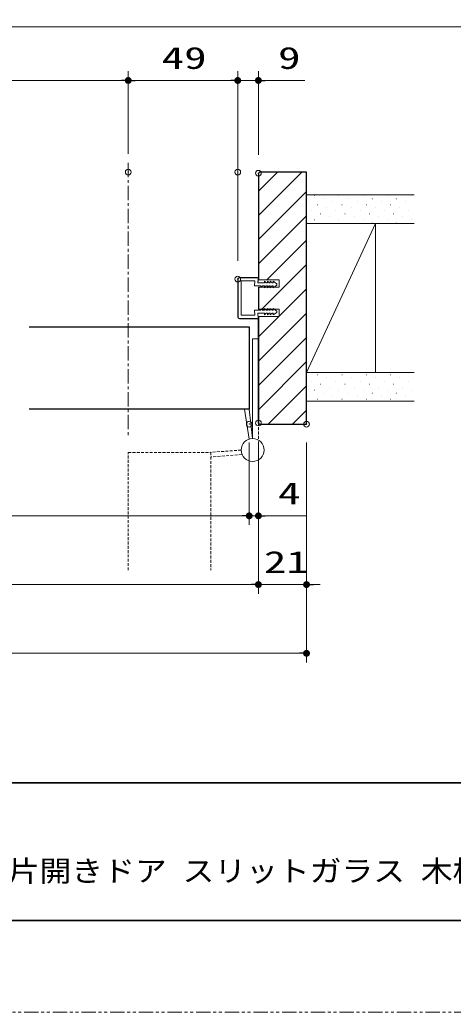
# Model space of a CAD drawing. Units: millimetres, scale not verified. Extents: x -1306 to 1306, y -607 to 607.
# Drawn here: x -571 to -382.1, y -594 to -161 of the extents above; entities that cross this region are included whole.
import ezdxf
from ezdxf.enums import TextEntityAlignment as Align

# ---------------------------------------------------------------- set-up
doc = ezdxf.new("R2010")
doc.units = ezdxf.units.MM
doc.header["$LTSCALE"] = 5
doc.header["$PDMODE"] = 32
doc.header["$PDSIZE"] = 2.5
for name, pattern in [('USER1', [2.5, 1.25, -0.25, 0.25, -0.25, 0.25, -0.25]), ('USER2', [0.375, 0.25, -0.125]), ('USER3', [2, 1.25, -0.25, 0.25, -0.25])]:
    doc.linetypes.add(name, pattern=pattern)
for name, color, linetype, lineweight in [('0-1_線(黄)', 2, 'Continuous', 15), ('0-3_陰線', 4, 'USER1', 9), ('0-C_中心線', 3, 'USER3', 9), ('0-D_線(白)', 7, 'Continuous', 30), ('1-0_線(水)', 4, 'Continuous', 9), ('1-1_寸法線', 3, 'Continuous', 13), ('1-2_ハッチング', 6, 'Continuous', 9), ('1-4_DEFPOINTS', 7, 'Continuous', 5), ('1-5_点線(黄)', 2, 'USER2', 15), ('1-6_0', 3, 'Continuous', 25), ('1-7_図面枠', 7, 'Continuous', 35)]:
    doc.layers.add(name, color=color, linetype=linetype, lineweight=lineweight)
doc.styles.add('ＭＳ ゴシック', font='')
doc.styles.get('ＭＳ ゴシック').set_extended_font_data('MS Gothic')

# ---------------------------------------------------------------- blocks, each defined once
blk = doc.blocks.new('_DOT')
at = {"layer": '1-6_0'}
blk.add_line((-2.5, 0), (-5, 0), dxfattribs=at)
for points in [[(0, 0), (-2.5, 0), (-2.48, 0.313)], [(0, 0), (-2.48, -0.313), (-2.5, 0)], [(0, 0), (-2.48, 0.313), (-2.421, 0.622)], [(0, 0), (-2.421, -0.622), (-2.48, -0.313)], [(0, 0), (-2.421, 0.622), (-2.324, 0.92)], [(0, 0), (-2.324, -0.92), (-2.421, -0.622)], [(0, 0), (-2.324, 0.92), (-2.191, 1.204)], [(0, 0), (-2.191, -1.204), (-2.324, -0.92)], [(0, 0), (-2.191, 1.204), (-2.023, 1.469)], [(0, 0), (-2.023, -1.469), (-2.191, -1.204)], [(0, 0), (-2.023, 1.469), (-1.822, 1.711)], [(0, 0), (-1.822, -1.711), (-2.023, -1.469)], [(0, 0), (-1.822, 1.711), (-1.594, 1.926)], [(0, 0), (-1.594, -1.926), (-1.822, -1.711)], [(0, 0), (-1.594, 1.926), (-1.34, 2.111)], [(0, 0), (-1.34, -2.111), (-1.594, -1.926)], [(0, 0), (-1.34, 2.111), (-1.064, 2.262)], [(0, 0), (-1.064, -2.262), (-1.34, -2.111)], [(0, 0), (-1.064, 2.262), (-0.773, 2.378)], [(0, 0), (-0.773, -2.378), (-1.064, -2.262)], [(0, 0), (-0.773, 2.378), (-0.468, 2.456)], [(0, 0), (-0.468, -2.456), (-0.773, -2.378)], [(0, 0), (-0.468, 2.456), (-0.157, 2.495)], [(0, 0), (-0.157, -2.495), (-0.468, -2.456)], [(0, 0), (-0.157, 2.495), (0.157, 2.495)], [(0, 0), (0.157, -2.495), (-0.157, -2.495)], [(0, 0), (0.157, 2.495), (0.468, 2.456)], [(0, 0), (0.468, 2.456), (0.773, 2.378)], [(0, 0), (0.773, 2.378), (1.064, 2.262)], [(0, 0), (1.064, 2.262), (1.34, 2.111)], [(0, 0), (1.34, 2.111), (1.594, 1.926)], [(0, 0), (1.594, 1.926), (1.822, 1.711)], [(0, 0), (1.822, 1.711), (2.023, 1.469)], [(0, 0), (2.023, 1.469), (2.191, 1.204)], [(0, 0), (2.191, 1.204), (2.324, 0.92)], [(0, 0), (2.324, 0.92), (2.421, 0.622)], [(0, 0), (2.421, 0.622), (2.48, 0.313)], [(0, 0), (2.48, 0.313), (2.5, 0)], [(0, 0), (0.468, -2.456), (0.157, -2.495)], [(0, 0), (0.773, -2.378), (0.468, -2.456)], [(0, 0), (1.064, -2.262), (0.773, -2.378)], [(0, 0), (1.34, -2.111), (1.064, -2.262)], [(0, 0), (1.594, -1.926), (1.34, -2.111)], [(0, 0), (1.822, -1.711), (1.594, -1.926)], [(0, 0), (2.023, -1.469), (1.822, -1.711)], [(0, 0), (2.191, -1.204), (2.023, -1.469)], [(0, 0), (2.324, -0.92), (2.191, -1.204)], [(0, 0), (2.421, -0.622), (2.324, -0.92)], [(0, 0), (2.48, -0.313), (2.421, -0.622)], [(0, 0), (2.5, 0), (2.48, -0.313)]]:
    blk.add_solid(points, dxfattribs=at)

msp = doc.modelspace()

# ---------------------------------------------------------------- linework, layer by layer
at = {"layer": '0-1_線(黄)'}
for p, q in [((-399.186, -237.423), (-446.042, -237.423)), ((-399.186, -249.923), (-446.042, -249.923)), ((-416.042, -249.923), (-446.042, -314.923)), ((-416.042, -249.923), (-416.042, -314.923)), ((-399.186, -314.923), (-446.042, -314.923)), ((-399.186, -327.423), (-446.042, -327.423))]:
    msp.add_line(p, q, dxfattribs=at)
at = {"layer": '0-3_陰線'}
msp.add_line((387.036, -594), (-1292.964, -594), dxfattribs=at)
at = {"layer": '0-C_中心線'}
msp.add_line((-523.792, -223.423), (-523.792, -342.756), dxfattribs=at)
at = {"layer": '0-D_線(白)'}
for p, q in [((-466.542, -227.423), (-467.042, -227.923)), ((-467.042, -227.923), (-467.042, -274.423)), ((-446.042, -227.423), (-466.542, -227.423)), ((-446.042, -337.423), (-446.042, -227.423)), ((-467.042, -277.623), (-467.042, -287.223)), ((-467.042, -336.923), (-467.042, -290.423)), ((-467.042, -290.423), (-467.042, -336.923)), ((-567.042, -294.923), (-471.042, -294.923)), ((-471.042, -294.923), (-471.042, -330.923)), ((-471.042, -330.923), (-567.042, -330.923)), ((-467.042, -336.923), (-466.542, -337.423)), ((-466.542, -337.423), (-446.042, -337.423))]:
    msp.add_line(p, q, dxfattribs=at)
at = {"layer": '1-0_線(水)'}
for p, q in [((-471.042, -343.953), (-473.063, -330.923)), ((-469.542, -343.723), (-471.042, -330.923))]:
    msp.add_line(p, q, dxfattribs=at)
msp.add_lwpolyline([(-467.042, -300.223), (-469.542, -300.223), (-469.542, -343.723)], dxfattribs=at)
msp.add_circle((-469.542, -348.723), 5, dxfattribs=at)
at = {"layer": '1-1_寸法線'}
for p, q in [((-523.792, -219.423), (-523.792, -183.446)), ((-523.792, -219.423), (-523.792, -183.446)), ((-476.042, -219.423), (-476.042, -183.446)), ((-476.042, -266.123), (-476.042, -183.446)), ((-467.042, -219.923), (-467.042, -183.446)), ((-793.042, -187.446), (-526.792, -187.446)), ((-520.792, -187.446), (-479.042, -187.446)), ((-479.042, -187.446), (-482.042, -187.446)), ((-476.042, -187.446), (-467.042, -187.446)), ((-464.042, -187.446), (-446.852, -187.446)), ((-476.042, -290.723), (-476.042, -274.123)), ((-475.892, -290.723), (-475.892, -274.123)), ((-467.342, -273.423), (-475.342, -273.423)), ((-467.342, -273.573), (-475.342, -273.573)), ((-468.591, -274.923), (-474.542, -274.923)), ((-468.753, -277.123), (-468.591, -274.923)), ((-467.348, -275.823), (-467.192, -273.729)), ((-464.431, -275.823), (-467.348, -275.823)), ((-467.101, -275.225), (-467.042, -273.735)), ((-467.042, -274.423), (-458.042, -274.423)), ((-464.431, -275.073), (-464.431, -275.823)), ((-463.631, -275.823), (-464.431, -275.073)), ((-463.131, -275.823), (-463.631, -275.823)), ((-463.131, -275.073), (-463.131, -275.823)), ((-462.331, -275.823), (-463.131, -275.073)), ((-461.831, -275.823), (-462.331, -275.823)), ((-461.031, -275.823), (-461.831, -275.073)), ((-461.831, -275.073), (-461.831, -275.823)), ((-460.531, -275.823), (-461.031, -275.823)), ((-460.531, -275.073), (-460.531, -275.823)), ((-459.042, -276.173), (-460.531, -275.073)), ((-459.042, -276.773), (-460.531, -277.873)), ((-459.042, -276.773), (-459.042, -276.173)), ((-458.042, -274.423), (-458.042, -277.623)), ((-466.034, -277.123), (-468.758, -277.123)), ((-458.042, -277.623), (-467.042, -277.623)), ((-466.034, -277.778), (-465.218, -277.123)), ((-466.034, -277.131), (-466.034, -277.778)), ((-464.431, -277.123), (-465.218, -277.123)), ((-464.431, -277.873), (-464.431, -277.123)), ((-463.631, -277.123), (-464.431, -277.873)), ((-463.131, -277.123), (-463.631, -277.123)), ((-463.131, -277.873), (-463.131, -277.123)), ((-462.331, -277.123), (-463.131, -277.873)), ((-461.831, -277.123), (-462.331, -277.123)), ((-461.831, -277.873), (-461.831, -277.123)), ((-461.031, -277.123), (-461.831, -277.873)), ((-460.531, -277.123), (-461.031, -277.123)), ((-460.531, -277.873), (-460.531, -277.123)), ((-466.034, -287.723), (-468.758, -287.723)), ((-468.758, -287.723), (-468.591, -289.923)), ((-467.348, -289.023), (-467.192, -291.117)), ((-464.431, -289.023), (-467.348, -289.023)), ((-466.034, -287.069), (-465.218, -287.723)), ((-466.034, -287.716), (-466.034, -287.069)), ((-464.431, -287.723), (-465.218, -287.723)), ((-464.431, -286.973), (-464.431, -287.723)), ((-463.631, -287.723), (-464.431, -286.973)), ((-464.431, -289.773), (-464.431, -289.023)), ((-463.631, -289.023), (-464.431, -289.773)), ((-463.131, -287.723), (-463.631, -287.723)), ((-463.131, -289.023), (-463.631, -289.023)), ((-463.131, -286.973), (-463.131, -287.723)), ((-462.331, -287.723), (-463.131, -286.973)), ((-463.131, -289.773), (-463.131, -289.023)), ((-462.331, -289.023), (-463.131, -289.773)), ((-461.831, -287.723), (-462.331, -287.723)), ((-461.831, -289.023), (-462.331, -289.023)), ((-461.831, -286.973), (-461.831, -287.723)), ((-461.031, -287.723), (-461.831, -286.973)), ((-461.031, -289.023), (-461.831, -289.773)), ((-461.831, -289.773), (-461.831, -289.023)), ((-460.531, -287.723), (-461.031, -287.723)), ((-460.531, -289.023), (-461.031, -289.023)), ((-460.531, -286.973), (-460.531, -287.723)), ((-459.042, -288.073), (-460.531, -286.973)), ((-459.042, -288.673), (-460.531, -289.773)), ((-460.531, -289.773), (-460.531, -289.023)), ((-459.042, -288.073), (-459.042, -288.673)), ((-467.342, -291.273), (-475.342, -291.273)), ((-467.342, -291.423), (-475.342, -291.423)), ((-467.101, -290.421), (-467.042, -291.111)), ((-471.042, -345.423), (-471.042, -381.423)), ((-471.042, -345.423), (-471.042, -381.423)), ((-467.042, -344.923), (-467.042, -411.423)), ((-467.042, -344.923), (-467.042, -411.423)), ((-467.042, -344.923), (-467.042, -381.423)), ((-446.042, -345.423), (-446.042, -411.423)), ((-446.042, -345.423), (-446.042, -441.423)), ((-798.042, -377.423), (-474.042, -377.423)), ((-474.042, -377.423), (-477.042, -377.423)), ((-471.042, -377.423), (-467.042, -377.423)), ((-464.042, -377.423), (-445.899, -377.423)), ((-802.042, -407.423), (-470.042, -407.423)), ((-470.042, -407.423), (-473.042, -407.423)), ((-467.042, -407.423), (-446.042, -407.423)), ((-443.042, -407.423), (-440.042, -407.423)), ((-823.042, -437.423), (-449.042, -437.423))]:
    msp.add_line(p, q, dxfattribs=at)
for points in [[(-351.119, -164), (-606.682, -164), (-682.755, -305.809)], [(-468.591, -289.923), (-474.542, -289.923), (-474.542, -274.923)], [(-467.042, -287.223), (-458.042, -287.223), (-458.042, -290.423), (-467.042, -290.423)]]:
    msp.add_lwpolyline(points, dxfattribs=at)
for centre, radius, start, end in [((-475.342, -274.123), 0.7, 90, 180), ((-475.342, -274.123), 0.55, 90, 180), ((-467.342, -273.723), 0.3, 357.72528, 90), ((-467.342, -273.723), 0.15, 357.72528, 90), ((-475.342, -290.723), 0.7, 180, 270), ((-475.342, -290.723), 0.55, 180, 270), ((-467.342, -291.123), 0.3, 270, 2.27472), ((-467.342, -291.123), 0.15, 270, 2.27472)]:
    msp.add_arc(centre, radius, start, end, dxfattribs=at)
at = {"layer": '1-2_ハッチング'}
for p, q in [((-467.042, -235.697), (-458.768, -227.423)), ((-467.042, -246.303), (-448.162, -227.423)), ((-467.042, -256.91), (-446.042, -235.91)), ((-442.547, -237.719), (-442.497, -237.719)), ((-431.941, -237.719), (-431.891, -237.719)), ((-421.334, -237.719), (-421.284, -237.719)), ((-410.728, -237.719), (-410.678, -237.719)), ((-400.121, -237.719), (-400.071, -237.719)), ((-445.199, -240.37), (-445.149, -240.37)), ((-441.222, -241.696), (-441.172, -241.696)), ((-438.57, -239.044), (-438.52, -239.044)), ((-434.592, -240.37), (-434.542, -240.37)), ((-430.615, -241.696), (-430.565, -241.696)), ((-427.963, -239.044), (-427.913, -239.044)), ((-423.986, -240.37), (-423.936, -240.37)), ((-420.008, -241.696), (-419.958, -241.696)), ((-417.357, -239.044), (-417.307, -239.044)), ((-413.379, -240.37), (-413.329, -240.37)), ((-409.402, -241.696), (-409.352, -241.696)), ((-406.75, -239.044), (-406.7, -239.044)), ((-402.773, -240.37), (-402.723, -240.37)), ((-467.042, -267.517), (-446.042, -246.517)), ((-443.873, -244.348), (-443.823, -244.348)), ((-439.896, -245.673), (-439.846, -245.673)), ((-437.244, -243.022), (-437.194, -243.022)), ((-433.267, -244.348), (-433.217, -244.348)), ((-429.289, -245.673), (-429.239, -245.673)), ((-426.637, -243.022), (-426.587, -243.022)), ((-422.66, -244.348), (-422.61, -244.348)), ((-418.682, -245.673), (-418.632, -245.673)), ((-416.031, -243.022), (-415.981, -243.022)), ((-412.053, -244.348), (-412.003, -244.348)), ((-408.076, -245.673), (-408.026, -245.673)), ((-405.424, -243.022), (-405.374, -243.022)), ((-401.447, -244.348), (-401.397, -244.348)), ((-442.547, -248.325), (-442.497, -248.325)), ((-438.57, -249.651), (-438.52, -249.651)), ((-435.918, -246.999), (-435.868, -246.999)), ((-431.941, -248.325), (-431.891, -248.325)), ((-427.963, -249.651), (-427.913, -249.651)), ((-425.312, -246.999), (-425.262, -246.999)), ((-421.334, -248.325), (-421.284, -248.325)), ((-417.357, -249.651), (-417.307, -249.651)), ((-414.705, -246.999), (-414.655, -246.999)), ((-410.728, -248.325), (-410.678, -248.325)), ((-406.75, -249.651), (-406.7, -249.651)), ((-404.098, -246.999), (-404.048, -246.999)), ((-400.121, -248.325), (-400.071, -248.325)), ((-463.342, -274.423), (-446.042, -257.123)), ((-465.535, -287.223), (-446.042, -267.73)), ((-467.042, -278.123), (-466.542, -277.623)), ((-458.042, -290.336), (-446.042, -278.336)), ((-467.042, -309.943), (-446.042, -288.943)), ((-467.042, -299.336), (-458.129, -290.423)), ((-467.042, -320.55), (-446.042, -299.55)), ((-467.042, -331.156), (-446.042, -310.156)), ((-441.222, -315.942), (-441.172, -315.942)), ((-430.615, -315.942), (-430.565, -315.942)), ((-420.008, -315.942), (-419.958, -315.942)), ((-409.402, -315.942), (-409.352, -315.942)), ((-443.873, -318.594), (-443.823, -318.594)), ((-439.896, -319.92), (-439.846, -319.92)), ((-437.244, -317.268), (-437.194, -317.268)), ((-433.267, -318.594), (-433.217, -318.594)), ((-429.289, -319.92), (-429.239, -319.92)), ((-426.637, -317.268), (-426.587, -317.268)), ((-422.66, -318.594), (-422.61, -318.594)), ((-418.682, -319.92), (-418.632, -319.92)), ((-416.031, -317.268), (-415.981, -317.268)), ((-412.053, -318.594), (-412.003, -318.594)), ((-408.076, -319.92), (-408.026, -319.92)), ((-405.424, -317.268), (-405.374, -317.268)), ((-401.447, -318.594), (-401.397, -318.594)), ((-462.702, -337.423), (-446.042, -320.763)), ((-442.547, -322.571), (-442.497, -322.571)), ((-438.57, -323.897), (-438.52, -323.897)), ((-435.918, -321.246), (-435.868, -321.246)), ((-431.941, -322.571), (-431.891, -322.571)), ((-427.963, -323.897), (-427.913, -323.897)), ((-425.312, -321.246), (-425.262, -321.246)), ((-421.334, -322.571), (-421.284, -322.571)), ((-417.357, -323.897), (-417.307, -323.897)), ((-414.705, -321.246), (-414.655, -321.246)), ((-410.728, -322.571), (-410.678, -322.571)), ((-406.75, -323.897), (-406.7, -323.897)), ((-404.098, -321.246), (-404.048, -321.246)), ((-400.121, -322.571), (-400.071, -322.571)), ((-445.199, -325.223), (-445.149, -325.223)), ((-441.222, -326.549), (-441.172, -326.549)), ((-434.592, -325.223), (-434.542, -325.223)), ((-430.615, -326.549), (-430.565, -326.549)), ((-423.986, -325.223), (-423.936, -325.223)), ((-420.008, -326.549), (-419.958, -326.549)), ((-413.379, -325.223), (-413.329, -325.223)), ((-409.402, -326.549), (-409.352, -326.549)), ((-402.773, -325.223), (-402.723, -325.223)), ((-452.096, -337.423), (-446.042, -331.37))]:
    msp.add_line(p, q, dxfattribs=at)
at = {"layer": '1-4_DEFPOINTS'}
for p in [(-523.792, -187.446), (-476.042, -187.446), (-523.792, -227.423), (-476.042, -227.423), (-467.042, -227.923), (-476.042, -274.123), (-471.042, -337.423), (-467.042, -336.923), (-446.042, -337.423), (-471.042, -377.423), (-467.042, -377.423), (-467.042, -407.423), (-446.042, -407.423), (-446.042, -437.423)]:
    msp.add_point(p, dxfattribs=at)
at = {"layer": '1-5_点線(黄)'}
for p, q in [((-467.042, -336.923), (-467.042, -344.393)), ((-523.792, -349.756), (-487.792, -349.756)), ((-523.792, -401.154), (-523.792, -349.756)), ((-474.542, -348.723), (-487.842, -349.723)), ((-474.256, -350.703), (-487.842, -351.744)), ((-487.792, -349.756), (-487.792, -401.154))]:
    msp.add_line(p, q, dxfattribs=at)
at = {"layer": '1-7_図面枠'}
msp.add_line((-1252.964, -494), (347.036, -494), dxfattribs=at)
msp.add_lwpolyline([(-1252.964, -554), (347.036, -554), (347.036, 554), (-1252.964, 554)], close=True, dxfattribs=at)

# ---------------------------------------------------------------- block references
at = {"layer": '1-1_寸法線', "xscale": 0.6, "yscale": 0.6}
for p in [(-523.792, -187.446), (-476.042, -187.446), (-476.042, -187.446), (-471.042, -377.423), (-471.042, -377.423), (-467.042, -407.423), (-467.042, -407.423), (-446.042, -437.423)]:
    msp.add_blockref('_DOT', p, dxfattribs=at)
at = {"layer": '1-1_寸法線', "xscale": 0.6, "yscale": 0.6, "rotation": 180}
for p in [(-523.792, -187.446), (-467.042, -187.446), (-467.042, -377.423), (-446.042, -407.423)]:
    msp.add_blockref('_DOT', p, dxfattribs=at)

# ---------------------------------------------------------------- texts
at = {"layer": '1-1_寸法線', "style": 'ＭＳ ゴシック', "width": 1.5}
for s, p in [('49', (-509.203, -185.296)), ('9', (-458.471, -185.296)), ('4', (-458.471, -375.274)), ('21', (-464.637, -405.274))]:
    msp.add_text(s, height=9.604, dxfattribs=at).set_placement(p, align=Align.BOTTOM_LEFT)
at = {"layer": '1-7_図面枠', "style": 'ＭＳ ゴシック', "width": 1.1}
msp.add_text('ノッポ H2400 W735・755・780・825・850・875 片開きドア スリットガラス 木枠 図面', height=9.236, dxfattribs=at).set_placement((-873.76, -539.776), align=Align.BOTTOM_LEFT)

doc.saveas('drawing.dxf')
